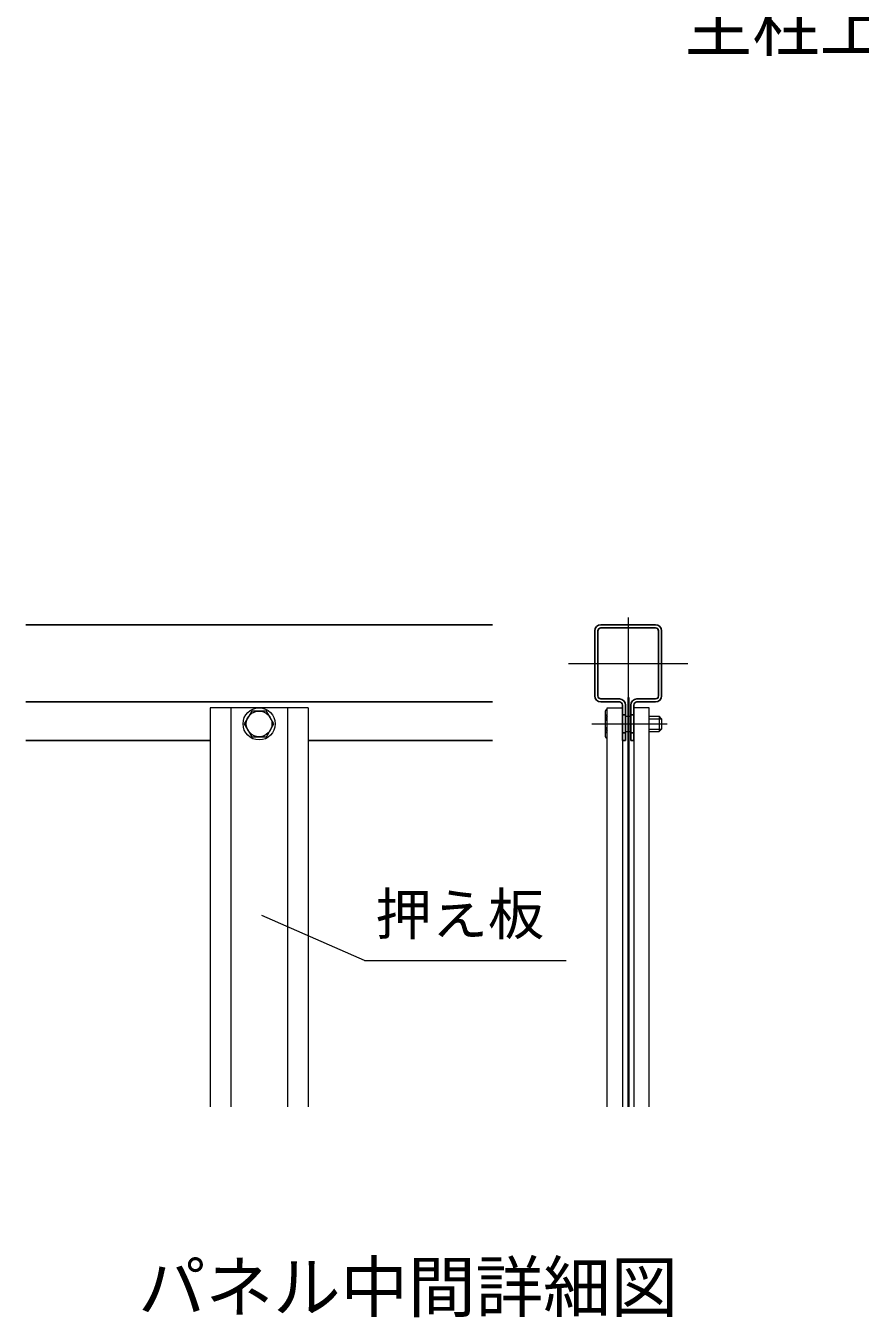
# Model space of a CAD drawing. Units: millimetres, scale not verified. Extents: x -4200 to 4200, y -2970 to 2970.
# Drawn here: x 1045 to 2018, y -367 to 1138 of the extents above; entities that cross this region are included whole.
import ezdxf
from ezdxf.enums import TextEntityAlignment as Align

# ---------------------------------------------------------------- set-up
doc = ezdxf.new("R2010")
doc.units = ezdxf.units.MM
doc.header["$LTSCALE"] = 10
doc.linetypes.add('USER1', pattern=[50.8, 31.75, -6.35, 6.35, -6.35])
for name, color, linetype, lineweight in [('0-2_D-TTL-TXT', 7, 'Continuous', 25), ('0-3_D-STR1', 1, 'Continuous', 25), ('0-4_D-BMK', 2, 'USER1', 13), ('0-8_D-STR3', 3, 'Continuous', 13), ('0-B_D-STR2', 7, 'Continuous', 13), ('0-D_D-STR-TXT', 7, 'Continuous', 13)]:
    doc.layers.add(name, color=color, linetype=linetype, lineweight=lineweight)
doc.styles.add('ＭＳ ゴシック', font='')
doc.styles.get('ＭＳ ゴシック').set_extended_font_data('MS Gothic')

msp = doc.modelspace()

# ---------------------------------------------------------------- linework, layer by layer
at = {"layer": '0-3_D-STR1'}
for p, q in [((1045.37, 439.97), (1589.42, 439.97)), ((1715.91, 439.97), (1779.51, 439.97)), ((1708.71, 432.77), (1708.71, 357.17)), ((1712.31, 432.77), (1712.31, 357.17)), ((1747.71, 436.37), (1715.91, 436.37)), ((1747.71, 436.37), (1779.51, 436.37)), ((1783.11, 432.77), (1783.11, 357.17)), ((1786.71, 432.77), (1786.71, 357.17)), ((1045.37, 349.97), (1589.42, 349.97)), ((1715.91, 353.57), (1737.51, 353.57)), ((1715.91, 349.97), (1737.51, 349.97)), ((1744.71, 346.37), (1744.71, 304.97)), ((1750.71, 346.37), (1750.71, 304.97)), ((1754.31, 346.37), (1754.31, 304.97)), ((1779.51, 353.57), (1757.91, 353.57)), ((1779.51, 349.97), (1757.91, 349.97)), ((1741.11, 334.97), (1744.71, 334.97)), ((1750.71, 334.97), (1754.31, 334.97)), ((1045.37, 304.97), (1260.39, 304.97)), ((1374.39, 304.97), (1589.42, 304.97)), ((1741.11, 313.97), (1744.71, 313.97)), ((1750.71, 313.97), (1754.31, 313.97)), ((1754.31, 304.97), (1750.71, 304.97))]:
    msp.add_line(p, q, dxfattribs=at)
msp.add_lwpolyline([(1741.11, 346.37), (1741.11, 304.97), (1744.71, 304.97)], dxfattribs=at)
for centre, radius, start, end in [((1715.91, 432.77), 7.2, 90, 180), ((1779.51, 432.77), 7.2, 0, 90), ((1715.91, 432.77), 3.6, 90, 180), ((1779.51, 432.77), 3.6, 0, 90), ((1715.91, 357.17), 7.2, 180, 270), ((1715.91, 357.17), 3.6, 180, 270), ((1737.51, 346.37), 7.2, 0, 90), ((1737.51, 346.37), 3.6, 0, 90), ((1757.91, 346.37), 7.2, 90, 180), ((1757.91, 346.37), 3.6, 90, 180), ((1779.51, 357.17), 7.2, 270, 0), ((1779.51, 357.17), 3.6, 270, 0)]:
    msp.add_arc(centre, radius, start, end, dxfattribs=at)
at = {"layer": '0-4_D-BMK'}
for p, q in [((1747.71, 448.39), (1747.71, -121.94)), ((1678.26, 394.97), (1817.17, 394.97)), ((1705.4, 324.47), (1793.28, 324.47))]:
    msp.add_line(p, q, dxfattribs=at)
at = {"layer": '0-8_D-STR3'}
for p, q in [((1374.39, 343.22), (1260.39, 343.22)), ((1260.39, 343.22), (1260.39, -121.94)), ((1284.39, 343.22), (1284.39, -121.94)), ((1350.39, 343.22), (1350.39, -121.94)), ((1374.39, 343.22), (1374.39, -121.94)), ((1720.71, 337.46), (1720.71, 311.47)), ((1744.71, 333.47), (1747.11, 333.47)), ((1748.31, 333.47), (1750.71, 333.47)), ((1772.3, 333.47), (1783.71, 333.47)), ((1783.71, 333.47), (1783.71, 315.47)), ((1786.71, 330.47), (1783.71, 333.47)), ((1772.3, 318.47), (1786.71, 318.47)), ((1786.71, 318.47), (1783.71, 315.47)), ((1744.71, 315.47), (1747.11, 315.47)), ((1748.31, 315.47), (1750.71, 315.47)), ((1754.31, 304.97), (1754.31, 299.72)), ((1772.3, 315.47), (1783.71, 315.47))]:
    msp.add_line(p, q, dxfattribs=at)
msp.add_lwpolyline([(1334.71, 324.47), (1326.05, 339.47), (1308.73, 339.47), (1300.07, 324.47), (1308.73, 309.47), (1326.05, 309.47)], close=True, dxfattribs=at)
for points in [[(1723.12, -121.94), (1723.12, 343.22), (1741.11, 343.22), (1741.11, -121.94)], [(1772.3, -121.94), (1772.3, 343.22), (1754.31, 343.22), (1754.31, -121.94)], [(1772.3, 330.47), (1786.71, 330.47), (1786.71, 318.47)]]:
    msp.add_lwpolyline(points, dxfattribs=at)
for radius in [18.75, 15]:
    msp.add_circle((1317.39, 324.47), radius, dxfattribs=at)
for centre, radius, start, end in [((1725.63, 337.46), 4.92, 120.65597, 239.34403), ((1737.44, 324.47), 16.73, 148.86338, 211.13662), ((1725.63, 311.47), 4.92, 120.65597, 239.34403)]:
    msp.add_arc(centre, radius, start, end, dxfattribs=at)
at = {"layer": '0-B_D-STR2'}
for p, q in [((1747.11, 355.22), (1747.11, -121.94)), ((1748.31, 355.22), (1747.11, 355.22)), ((1748.31, 355.22), (1748.31, -121.94))]:
    msp.add_line(p, q, dxfattribs=at)
at = {"layer": '0-D_D-STR-TXT'}
for q in [(1320.5, 101.26), (1675.4, 48.52)]:
    msp.add_line((1440.15, 48.52), q, dxfattribs=at)

# ---------------------------------------------------------------- texts
at = {"layer": '0-2_D-TTL-TXT', "style": 'ＭＳ ゴシック'}
for s, p in [('主柱上段取付詳細', (1813.59, 1091.84)), ('パネル中間詳細図', (1176.24, -378.13))]:
    msp.add_text(s, height=57.7, dxfattribs=at).set_placement(p, align=Align.BOTTOM_LEFT)
at = {"layer": '0-D_D-STR-TXT', "style": 'ＭＳ ゴシック'}
msp.add_text('押え板', height=48.09, dxfattribs=at).set_placement((1452.95, 64.21), align=Align.BOTTOM_LEFT)

doc.saveas('drawing.dxf')
